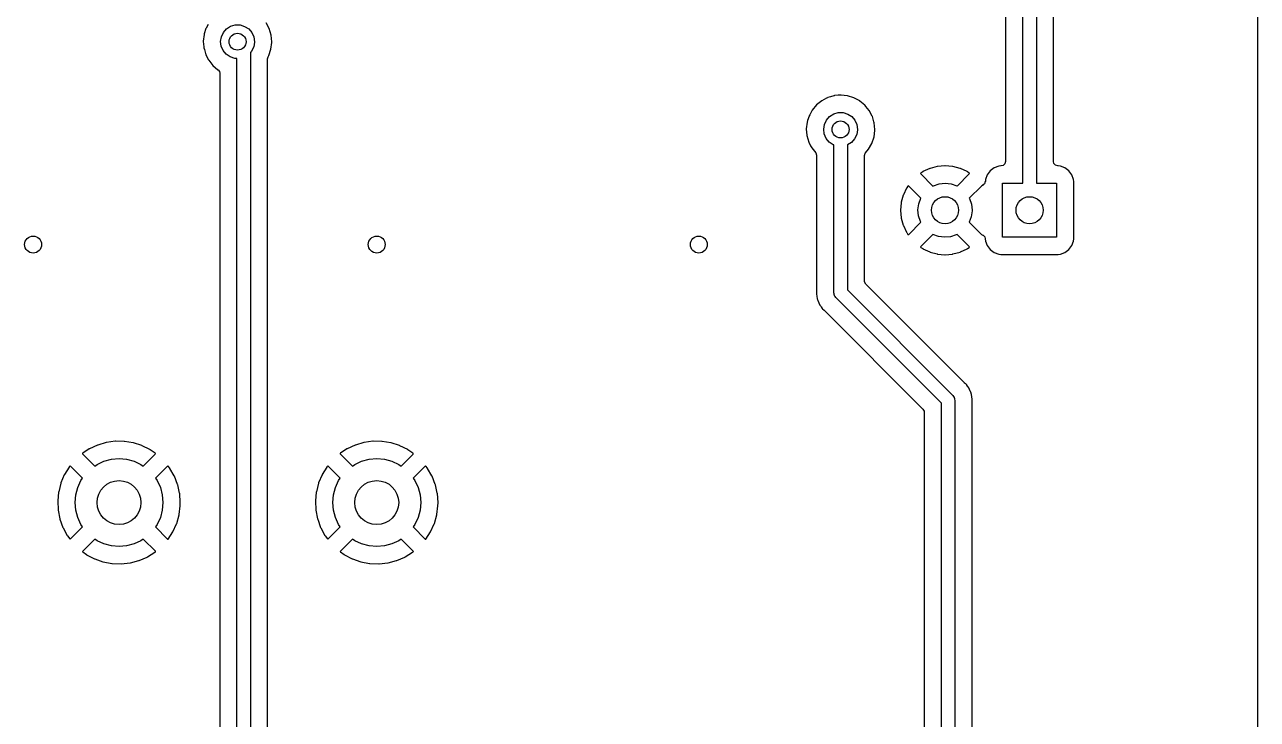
# Model space of a CAD drawing. Extents: x 63 to 234, y -148 to -41.
# Drawn here: x 197.87 to 234.32, y -127.05 to -106.53 of the extents above; entities that cross this region are included whole.
import ezdxf

# ---------------------------------------------------------------- set-up
doc = ezdxf.new("R2010")
doc.units = 0
doc.layers.add('BLACK', color=7, linetype='CONTINUOUS')

msp = doc.modelspace()

# ---------------------------------------------------------------- linework, layer by layer
at = {"layer": 'BLACK', "linetype": 'CONTINUOUS'}
for p, q in [((234.319, -40.7665), (234.319, -147.447)), ((227.384, -111.214), (227.384, -104.178)), ((227.784, -104.178), (227.784, -111.214)), ((226.875, -104.81), (226.875, -110.579)), ((228.292, -110.579), (228.292, -104.812)), ((203.232, -106.642), (203.179, -106.808)), ((203.234, -106.636), (203.232, -106.642)), ((203.232, -106.642), (203.232, -106.642)), ((203.294, -106.526), (203.234, -106.636)), ((203.687, -106.889), (203.747, -106.761)), ((203.747, -106.761), (203.841, -106.655)), ((203.841, -106.655), (203.961, -106.579)), ((203.961, -106.579), (204.097, -106.54)), ((204.097, -106.54), (204.239, -106.541)), ((204.239, -106.541), (204.375, -106.582)), ((204.375, -106.582), (204.494, -106.659)), ((204.494, -106.659), (204.586, -106.766)), ((204.586, -106.766), (204.645, -106.895)), ((205.102, -106.649), (205.009, -106.475)), ((205.159, -106.839), (205.102, -106.649)), ((203.174, -106.825), (203.152, -107.021)), ((203.152, -107.021), (203.153, -107.031)), ((203.153, -107.031), (203.166, -107.187)), ((203.179, -106.808), (203.174, -106.825)), ((203.665, -107.029), (203.687, -106.889)), ((203.684, -107.17), (203.665, -107.029)), ((204.665, -107.048), (204.642, -107.188)), ((204.645, -106.895), (204.665, -107.036)), ((204.665, -107.036), (204.665, -107.048)), ((205.153, -107.26), (205.178, -107.064)), ((205.179, -107.036), (205.159, -106.839)), ((205.178, -107.064), (205.179, -107.036)), ((203.166, -107.187), (203.168, -107.219)), ((203.168, -107.219), (203.183, -107.27)), ((203.183, -107.27), (203.217, -107.387)), ((203.217, -107.387), (203.223, -107.409)), ((203.223, -107.409), (203.226, -107.414)), ((203.226, -107.414), (203.301, -107.561)), ((203.741, -107.3), (203.684, -107.17)), ((203.832, -107.408), (203.741, -107.3)), ((203.95, -107.487), (203.832, -107.408)), ((204.085, -107.529), (203.95, -107.487)), ((204.58, -107.315), (204.547, -107.351)), ((204.547, -107.351), (204.547, -144.669)), ((204.642, -107.188), (204.58, -107.315)), ((205.055, -107.544), (205.072, -107.481)), ((205.072, -107.481), (205.081, -107.465)), ((205.081, -107.465), (205.091, -107.448)), ((205.091, -107.448), (205.153, -107.26)), ((203.301, -107.561), (203.313, -107.585)), ((203.313, -107.585), (203.436, -107.74)), ((203.436, -107.74), (203.585, -107.866)), ((203.585, -107.866), (203.587, -107.868)), ((203.587, -107.868), (203.587, -107.868)), ((203.587, -107.868), (203.629, -107.921)), ((204.147, -107.53), (204.085, -107.529)), ((204.147, -144.669), (204.147, -107.53)), ((205.055, -144.25), (205.055, -107.544)), ((203.629, -107.921), (203.638, -107.969)), ((203.638, -107.969), (203.638, -144.25)), ((222.003, -108.613), (221.921, -108.62)), ((222.009, -108.614), (222.003, -108.613)), ((222.194, -108.633), (222.009, -108.614)), ((222.009, -108.614), (222.009, -108.614)), ((221.287, -108.902), (221.16, -109.054)), ((221.441, -108.778), (221.287, -108.902)), ((221.582, -108.705), (221.441, -108.778)), ((221.611, -108.69), (221.582, -108.705)), ((221.616, -108.687), (221.611, -108.69)), ((221.611, -108.69), (221.611, -108.69)), ((221.695, -108.664), (221.616, -108.687)), ((221.8, -108.633), (221.695, -108.664)), ((221.806, -108.631), (221.8, -108.633)), ((221.8, -108.633), (221.8, -108.633)), ((221.812, -108.63), (221.806, -108.631)), ((221.921, -108.62), (221.812, -108.63)), ((221.812, -108.63), (221.812, -108.63)), ((222.2, -108.634), (222.194, -108.633)), ((222.194, -108.633), (222.194, -108.633)), ((222.389, -108.692), (222.2, -108.634)), ((222.563, -108.786), (222.389, -108.692)), ((222.567, -108.79), (222.563, -108.786)), ((222.71, -108.908), (222.567, -108.79)), ((222.567, -108.79), (222.567, -108.79)), ((222.715, -108.912), (222.71, -108.908)), ((222.719, -108.917), (222.715, -108.912)), ((222.744, -108.948), (222.719, -108.917)), ((222.719, -108.917), (222.719, -108.917)), ((222.84, -109.066), (222.744, -108.948)), ((221.063, -109.233), (221.021, -109.365)), ((221.065, -109.227), (221.063, -109.233)), ((221.063, -109.233), (221.063, -109.233)), ((221.082, -109.195), (221.065, -109.227)), ((221.157, -109.059), (221.082, -109.195)), ((221.16, -109.054), (221.157, -109.059)), ((221.157, -109.059), (221.157, -109.059)), ((221.578, -109.352), (221.672, -109.246)), ((221.672, -109.246), (221.792, -109.17)), ((221.792, -109.17), (221.928, -109.131)), ((221.928, -109.131), (222.07, -109.132)), ((222.07, -109.132), (222.206, -109.173)), ((222.206, -109.173), (222.325, -109.25)), ((222.325, -109.25), (222.417, -109.357)), ((222.933, -109.24), (222.84, -109.066)), ((222.935, -109.246), (222.933, -109.24)), ((222.981, -109.399), (222.935, -109.246)), ((221.005, -109.416), (220.983, -109.612)), ((220.983, -109.612), (220.983, -109.618)), ((220.983, -109.618), (220.998, -109.8)), ((221.021, -109.365), (221.005, -109.416)), ((221.496, -109.62), (221.518, -109.48)), ((221.514, -109.761), (221.496, -109.62)), ((221.518, -109.48), (221.578, -109.352)), ((222.417, -109.357), (222.476, -109.486)), ((222.496, -109.639), (222.472, -109.778)), ((222.476, -109.486), (222.496, -109.626)), ((222.496, -109.626), (222.496, -109.639)), ((222.99, -109.43), (222.981, -109.399)), ((222.984, -109.851), (223.009, -109.655)), ((223.009, -109.626), (222.99, -109.43)), ((223.009, -109.655), (223.009, -109.626)), ((220.998, -109.8), (220.999, -109.809)), ((220.999, -109.809), (221.054, -109.999)), ((221.054, -109.999), (221.057, -110.005)), ((221.057, -110.005), (221.111, -110.11)), ((221.572, -109.891), (221.514, -109.761)), ((221.663, -109.999), (221.572, -109.891)), ((221.781, -110.078), (221.663, -109.999)), ((222.315, -110.011), (222.196, -110.084)), ((222.411, -109.906), (222.315, -110.011)), ((222.472, -109.778), (222.411, -109.906)), ((222.824, -110.211), (222.922, -110.039)), ((222.922, -110.039), (222.984, -109.851)), ((221.111, -110.11), (221.144, -110.175)), ((221.144, -110.175), (221.26, -110.321)), ((221.26, -110.321), (221.26, -110.322)), ((221.26, -110.322), (221.287, -110.388)), ((221.287, -110.388), (221.287, -110.4)), ((221.287, -110.4), (221.287, -114.423)), ((221.796, -110.082), (221.781, -110.078)), ((221.796, -114.452), (221.796, -110.082)), ((222.196, -110.084), (222.196, -114.37)), ((222.704, -110.396), (222.725, -110.328)), ((222.704, -114.107), (222.704, -110.396)), ((222.725, -110.328), (222.735, -110.314)), ((222.735, -110.314), (222.82, -110.215)), ((222.82, -110.215), (222.824, -110.211)), ((222.82, -110.215), (222.82, -110.215)), ((224.63, -110.783), (224.432, -110.875)), ((224.64, -110.779), (224.63, -110.783)), ((224.851, -110.722), (224.64, -110.779)), ((224.861, -110.72), (224.851, -110.722)), ((225.079, -110.701), (224.861, -110.72)), ((225.089, -110.701), (225.079, -110.701)), ((225.307, -110.72), (225.089, -110.701)), ((225.317, -110.722), (225.307, -110.72)), ((225.528, -110.779), (225.317, -110.722)), ((225.538, -110.783), (225.528, -110.779)), ((225.736, -110.875), (225.538, -110.783)), ((226.537, -110.763), (226.421, -110.851)), ((226.674, -110.712), (226.537, -110.763)), ((226.736, -110.706), (226.674, -110.712)), ((226.749, -110.706), (226.736, -110.706)), ((226.802, -110.694), (226.749, -110.706)), ((226.855, -110.648), (226.802, -110.694)), ((226.875, -110.579), (226.855, -110.648)), ((228.304, -110.632), (228.292, -110.579)), ((228.35, -110.685), (228.304, -110.632)), ((228.418, -110.706), (228.35, -110.685)), ((228.432, -110.706), (228.418, -110.706)), ((228.494, -110.712), (228.432, -110.706)), ((228.631, -110.763), (228.494, -110.712)), ((228.747, -110.851), (228.631, -110.763)), ((224.371, -110.917), (224.363, -110.927)), ((224.363, -110.927), (224.37, -110.94)), ((224.37, -110.94), (224.728, -111.299)), ((224.423, -110.88), (224.371, -110.917)), ((224.432, -110.875), (224.423, -110.88)), ((225.44, -111.299), (225.799, -110.94)), ((225.745, -110.88), (225.736, -110.875)), ((225.796, -110.916), (225.745, -110.88)), ((225.806, -110.928), (225.796, -110.916)), ((225.799, -110.94), (225.806, -110.928)), ((226.275, -111.169), (226.252, -111.236)), ((226.276, -111.162), (226.275, -111.166)), ((226.275, -111.166), (226.275, -111.169)), ((226.281, -111.118), (226.276, -111.162)), ((226.282, -111.104), (226.281, -111.118)), ((226.333, -110.967), (226.282, -111.104)), ((226.421, -110.851), (226.333, -110.967)), ((228.835, -110.967), (228.747, -110.851)), ((228.886, -111.104), (228.835, -110.967)), ((228.892, -111.166), (228.886, -111.104)), ((228.892, -112.862), (228.892, -111.166)), ((223.945, -111.362), (223.853, -111.56)), ((223.95, -111.353), (223.945, -111.362)), ((223.986, -111.302), (223.95, -111.353)), ((223.998, -111.292), (223.986, -111.302)), ((224.01, -111.299), (223.998, -111.292)), ((224.368, -111.657), (224.01, -111.299)), ((224.728, -111.299), (224.743, -111.29)), ((224.743, -111.29), (224.912, -111.233)), ((224.912, -111.233), (225.09, -111.214)), ((225.09, -111.214), (225.267, -111.235)), ((225.267, -111.235), (225.435, -111.295)), ((225.435, -111.295), (225.44, -111.299)), ((226.158, -111.3), (225.799, -111.658)), ((226.196, -111.28), (226.158, -111.3)), ((226.207, -111.274), (226.196, -111.279)), ((226.196, -111.279), (226.196, -111.28)), ((226.196, -111.28), (226.196, -111.28)), ((226.252, -111.236), (226.206, -111.272)), ((226.206, -111.272), (226.207, -111.274)), ((226.784, -112.814), (226.784, -111.214)), ((226.784, -111.214), (227.384, -111.214)), ((227.784, -111.214), (228.384, -111.214)), ((228.384, -111.214), (228.384, -112.814)), ((223.79, -111.791), (223.771, -112.009)), ((223.792, -111.781), (223.79, -111.791)), ((223.849, -111.57), (223.792, -111.781)), ((223.853, -111.56), (223.849, -111.57)), ((224.284, -112.003), (224.306, -111.826)), ((224.306, -111.826), (224.367, -111.658)), ((224.367, -111.658), (224.368, -111.657)), ((225.799, -111.658), (225.805, -111.668)), ((225.805, -111.668), (225.864, -111.837)), ((225.864, -111.837), (225.884, -112.014)), ((223.771, -112.009), (223.771, -112.019)), ((223.771, -112.019), (223.79, -112.237)), ((223.79, -112.237), (223.792, -112.247)), ((223.792, -112.247), (223.849, -112.458)), ((224.301, -112.18), (224.284, -112.003)), ((224.358, -112.35), (224.301, -112.18)), ((225.859, -112.213), (225.799, -112.37)), ((225.884, -112.036), (225.859, -112.213)), ((225.884, -112.014), (225.884, -112.036)), ((223.849, -112.458), (223.853, -112.468)), ((223.853, -112.468), (223.945, -112.666)), ((224.01, -112.728), (224.37, -112.369)), ((224.37, -112.369), (224.358, -112.35)), ((225.799, -112.37), (226.158, -112.729)), ((223.945, -112.666), (223.95, -112.675)), ((223.95, -112.675), (223.987, -112.727)), ((223.987, -112.727), (223.997, -112.735)), ((223.997, -112.735), (224.01, -112.728)), ((224.728, -112.73), (224.369, -113.088)), ((224.89, -112.79), (224.728, -112.73)), ((225.067, -112.814), (224.89, -112.79)), ((225.245, -112.798), (225.067, -112.814)), ((225.414, -112.743), (225.245, -112.798)), ((225.439, -112.728), (225.414, -112.743)), ((225.798, -113.088), (225.439, -112.728)), ((226.158, -112.729), (226.2, -112.752)), ((226.2, -112.752), (226.21, -112.754)), ((226.21, -112.754), (226.26, -112.804)), ((226.26, -112.804), (226.275, -112.858)), ((226.275, -112.858), (226.275, -112.859)), ((226.275, -112.859), (226.275, -112.862)), ((226.275, -112.862), (226.282, -112.924)), ((226.282, -112.924), (226.333, -113.061)), ((228.384, -112.814), (226.784, -112.814)), ((228.835, -113.061), (228.886, -112.924)), ((228.886, -112.924), (228.892, -112.862)), ((224.369, -113.088), (224.362, -113.1)), ((224.362, -113.1), (224.372, -113.112)), ((224.372, -113.112), (224.423, -113.148)), ((224.423, -113.148), (224.432, -113.153)), ((224.432, -113.153), (224.63, -113.245)), ((224.63, -113.245), (224.64, -113.249)), ((224.64, -113.249), (224.851, -113.306)), ((224.851, -113.306), (224.861, -113.308)), ((224.861, -113.308), (225.079, -113.327)), ((225.079, -113.327), (225.089, -113.327)), ((225.089, -113.327), (225.307, -113.308)), ((225.307, -113.308), (225.317, -113.306)), ((225.317, -113.306), (225.528, -113.249)), ((225.528, -113.249), (225.538, -113.245)), ((225.538, -113.245), (225.736, -113.153)), ((225.736, -113.153), (225.745, -113.148)), ((225.745, -113.148), (225.797, -113.111)), ((225.797, -113.111), (225.805, -113.101)), ((225.805, -113.101), (225.798, -113.088)), ((226.333, -113.061), (226.421, -113.177)), ((226.421, -113.177), (226.537, -113.265)), ((226.537, -113.265), (226.674, -113.316)), ((226.674, -113.316), (226.736, -113.322)), ((226.736, -113.322), (228.432, -113.322)), ((228.432, -113.322), (228.494, -113.316)), ((228.494, -113.316), (228.631, -113.265)), ((228.631, -113.265), (228.747, -113.177)), ((228.747, -113.177), (228.835, -113.061)), ((221.287, -114.432), (221.284, -114.48)), ((221.287, -114.423), (221.287, -114.432)), ((222.196, -114.37), (225.317, -117.49)), ((222.707, -114.134), (222.704, -114.107)), ((222.741, -114.196), (222.707, -114.134)), ((225.659, -117.113), (222.741, -114.196)), ((221.284, -114.48), (221.283, -114.49)), ((221.283, -114.49), (221.285, -114.497)), ((221.285, -114.497), (221.285, -114.497)), ((221.285, -114.497), (221.294, -114.553)), ((221.294, -114.553), (221.295, -114.559)), ((221.295, -114.559), (221.303, -114.623)), ((221.303, -114.623), (221.306, -114.63)), ((221.306, -114.63), (221.306, -114.632)), ((221.306, -114.632), (221.311, -114.649)), ((221.311, -114.649), (221.311, -114.651)), ((221.311, -114.651), (221.313, -114.659)), ((221.313, -114.659), (221.319, -114.674)), ((221.319, -114.674), (221.338, -114.717)), ((221.338, -114.717), (221.341, -114.723)), ((221.341, -114.723), (221.364, -114.783)), ((221.364, -114.783), (221.368, -114.789)), ((221.368, -114.789), (221.369, -114.792)), ((221.369, -114.792), (221.377, -114.806)), ((221.377, -114.806), (221.379, -114.809)), ((221.379, -114.809), (221.382, -114.816)), ((221.803, -114.485), (221.796, -114.452)), ((221.807, -114.518), (221.803, -114.485)), ((221.813, -114.528), (221.807, -114.518)), ((221.816, -114.539), (221.813, -114.528)), ((221.837, -114.565), (221.816, -114.539)), ((221.854, -114.594), (221.837, -114.565)), ((224.975, -117.714), (221.854, -114.594)), ((221.382, -114.816), (221.407, -114.849)), ((221.407, -114.849), (221.421, -114.866)), ((221.421, -114.866), (221.424, -114.872)), ((221.424, -114.872), (221.456, -114.918)), ((221.456, -114.918), (221.456, -114.918)), ((221.456, -114.918), (221.461, -114.924)), ((221.461, -114.924), (221.466, -114.929)), ((221.466, -114.929), (221.466, -114.929)), ((221.466, -114.929), (221.507, -114.966)), ((221.507, -114.966), (221.512, -114.971)), ((221.512, -114.971), (224.43, -117.888)), ((225.664, -117.118), (225.659, -117.113)), ((225.695, -117.146), (225.664, -117.118)), ((225.71, -117.159), (225.695, -117.146)), ((225.715, -117.166), (225.71, -117.159)), ((225.747, -117.212), (225.715, -117.166)), ((225.715, -117.166), (225.715, -117.166)), ((225.75, -117.217), (225.747, -117.212)), ((225.757, -117.226), (225.75, -117.217)), ((225.785, -117.262), (225.757, -117.226)), ((225.789, -117.268), (225.785, -117.262)), ((225.785, -117.262), (225.785, -117.262)), ((225.792, -117.275), (225.789, -117.268)), ((225.794, -117.277), (225.792, -117.275)), ((225.802, -117.292), (225.794, -117.277)), ((225.803, -117.294), (225.802, -117.292)), ((225.807, -117.301), (225.803, -117.294)), ((225.81, -117.308), (225.807, -117.301)), ((225.83, -117.36), (225.81, -117.308)), ((225.81, -117.308), (225.81, -117.308)), ((225.833, -117.367), (225.83, -117.36)), ((224.975, -130.01), (224.975, -117.714)), ((225.317, -117.49), (225.334, -117.519)), ((225.334, -117.519), (225.355, -117.545)), ((225.355, -117.545), (225.358, -117.556)), ((225.358, -117.556), (225.364, -117.566)), ((225.364, -117.566), (225.368, -117.599)), ((225.368, -117.599), (225.375, -117.631)), ((225.375, -117.631), (225.375, -130.01)), ((225.855, -117.418), (225.833, -117.367)), ((225.858, -117.425), (225.855, -117.418)), ((225.86, -117.433), (225.858, -117.425)), ((225.86, -117.435), (225.86, -117.433)), ((225.865, -117.451), (225.86, -117.435)), ((225.865, -117.454), (225.865, -117.451)), ((225.868, -117.461), (225.865, -117.454)), ((225.876, -117.525), (225.868, -117.461)), ((225.877, -117.531), (225.876, -117.525)), ((225.888, -117.594), (225.877, -117.531)), ((225.883, -117.66), (225.884, -117.652)), ((225.883, -129.375), (225.883, -117.66)), ((225.884, -117.652), (225.887, -117.602)), ((225.887, -117.602), (225.888, -117.594)), ((225.887, -117.602), (225.887, -117.602)), ((224.43, -117.888), (224.464, -117.95)), ((224.464, -117.95), (224.466, -117.977)), ((224.466, -117.977), (224.466, -129.375)), ((199.777, -119.067), (199.586, -119.192)), ((199.785, -119.062), (199.777, -119.067)), ((200.021, -118.954), (199.785, -119.062)), ((200.03, -118.95), (200.021, -118.954)), ((200.279, -118.878), (200.03, -118.95)), ((200.288, -118.876), (200.279, -118.878)), ((200.545, -118.841), (200.288, -118.876)), ((200.554, -118.84), (200.545, -118.841)), ((200.813, -118.844), (200.554, -118.84)), ((200.823, -118.845), (200.813, -118.844)), ((201.079, -118.886), (200.823, -118.845)), ((201.088, -118.888), (201.079, -118.886)), ((201.335, -118.968), (201.088, -118.888)), ((201.343, -118.971), (201.335, -118.968)), ((201.576, -119.086), (201.343, -118.971)), ((201.584, -119.09), (201.576, -119.086)), ((201.731, -119.193), (201.584, -119.09)), ((207.397, -119.067), (207.206, -119.192)), ((207.405, -119.062), (207.397, -119.067)), ((207.641, -118.954), (207.405, -119.062)), ((207.65, -118.95), (207.641, -118.954)), ((207.899, -118.878), (207.65, -118.95)), ((207.908, -118.876), (207.899, -118.878)), ((208.165, -118.841), (207.908, -118.876)), ((208.174, -118.84), (208.165, -118.841)), ((208.433, -118.844), (208.174, -118.84)), ((208.443, -118.845), (208.433, -118.844)), ((208.699, -118.886), (208.443, -118.845)), ((208.708, -118.888), (208.699, -118.886)), ((208.955, -118.968), (208.708, -118.888)), ((208.963, -118.971), (208.955, -118.968)), ((209.196, -119.086), (208.963, -118.971)), ((209.204, -119.09), (209.196, -119.086)), ((209.351, -119.193), (209.204, -119.09)), ((199.586, -119.192), (199.577, -119.203)), ((199.577, -119.203), (199.582, -119.212)), ((199.582, -119.212), (199.941, -119.572)), ((199.941, -119.572), (200.01, -119.524)), ((200.01, -119.524), (200.215, -119.428)), ((200.215, -119.428), (200.434, -119.37)), ((200.434, -119.37), (200.66, -119.35)), ((200.66, -119.35), (200.886, -119.37)), ((200.886, -119.37), (201.105, -119.428)), ((201.105, -119.428), (201.31, -119.524)), ((201.31, -119.524), (201.379, -119.572)), ((201.379, -119.572), (201.734, -119.216)), ((201.741, -119.205), (201.731, -119.193)), ((201.734, -119.216), (201.741, -119.205)), ((207.206, -119.192), (207.197, -119.203)), ((207.197, -119.203), (207.202, -119.212)), ((207.202, -119.212), (207.561, -119.572)), ((207.561, -119.572), (207.63, -119.524)), ((207.63, -119.524), (207.835, -119.428)), ((207.835, -119.428), (208.054, -119.37)), ((208.054, -119.37), (208.28, -119.35)), ((208.28, -119.35), (208.506, -119.37)), ((208.506, -119.37), (208.725, -119.428)), ((208.725, -119.428), (208.93, -119.524)), ((208.93, -119.524), (208.999, -119.572)), ((208.999, -119.572), (209.354, -119.216)), ((209.361, -119.205), (209.351, -119.193)), ((209.354, -119.216), (209.361, -119.205)), ((199.043, -119.831), (198.942, -120.07)), ((199.047, -119.823), (199.043, -119.831)), ((199.182, -119.601), (199.047, -119.823)), ((199.187, -119.594), (199.182, -119.601)), ((199.202, -119.575), (199.187, -119.594)), ((199.213, -119.568), (199.202, -119.575)), ((199.226, -119.575), (199.213, -119.568)), ((199.582, -119.931), (199.226, -119.575)), ((202.094, -119.576), (201.738, -119.931)), ((202.105, -119.569), (202.094, -119.576)), ((202.117, -119.578), (202.105, -119.569)), ((202.16, -119.632), (202.117, -119.578)), ((202.165, -119.64), (202.16, -119.632)), ((202.294, -119.865), (202.165, -119.64)), ((202.298, -119.874), (202.294, -119.865)), ((202.392, -120.116), (202.298, -119.874)), ((206.663, -119.831), (206.562, -120.07)), ((206.667, -119.823), (206.663, -119.831)), ((206.802, -119.601), (206.667, -119.823)), ((206.807, -119.594), (206.802, -119.601)), ((206.822, -119.575), (206.807, -119.594)), ((206.833, -119.568), (206.822, -119.575)), ((206.846, -119.575), (206.833, -119.568)), ((207.202, -119.931), (206.846, -119.575)), ((209.714, -119.576), (209.358, -119.931)), ((209.725, -119.569), (209.714, -119.576)), ((209.737, -119.578), (209.725, -119.569)), ((209.78, -119.632), (209.737, -119.578)), ((209.785, -119.64), (209.78, -119.632)), ((209.914, -119.865), (209.785, -119.64)), ((209.918, -119.874), (209.914, -119.865)), ((210.012, -120.116), (209.918, -119.874)), ((198.939, -120.079), (198.876, -120.331)), ((198.942, -120.07), (198.939, -120.079)), ((199.38, -120.424), (199.438, -120.205)), ((199.438, -120.205), (199.534, -120)), ((199.534, -120), (199.582, -119.931)), ((201.738, -119.931), (201.786, -120)), ((201.786, -120), (201.882, -120.205)), ((201.882, -120.205), (201.94, -120.424)), ((202.395, -120.124), (202.392, -120.116)), ((202.452, -120.377), (202.395, -120.124)), ((206.559, -120.079), (206.496, -120.331)), ((206.562, -120.07), (206.559, -120.079)), ((207, -120.424), (207.058, -120.205)), ((207.058, -120.205), (207.154, -120)), ((207.154, -120), (207.202, -119.931)), ((209.358, -119.931), (209.406, -120)), ((209.406, -120), (209.502, -120.205)), ((209.502, -120.205), (209.56, -120.424)), ((210.015, -120.124), (210.012, -120.116)), ((210.072, -120.377), (210.015, -120.124)), ((198.874, -120.34), (198.848, -120.598)), ((198.848, -120.598), (198.848, -120.607)), ((198.848, -120.607), (198.86, -120.866)), ((198.876, -120.331), (198.874, -120.34)), ((199.36, -120.65), (199.38, -120.424)), ((201.94, -120.424), (201.96, -120.65)), ((202.454, -120.387), (202.452, -120.377)), ((202.473, -120.647), (202.454, -120.387)), ((206.494, -120.34), (206.468, -120.598)), ((206.468, -120.598), (206.468, -120.607)), ((206.468, -120.607), (206.48, -120.866)), ((206.496, -120.331), (206.494, -120.34)), ((206.98, -120.65), (207, -120.424)), ((209.56, -120.424), (209.58, -120.65)), ((210.074, -120.387), (210.072, -120.377)), ((210.093, -120.647), (210.074, -120.387)), ((198.86, -120.866), (198.861, -120.876)), ((198.861, -120.876), (198.912, -121.13)), ((199.38, -120.876), (199.36, -120.65)), ((199.438, -121.095), (199.38, -120.876)), ((201.94, -120.876), (201.882, -121.095)), ((201.96, -120.65), (201.94, -120.876)), ((202.435, -121.016), (202.437, -121.007)), ((202.437, -121.007), (202.47, -120.748)), ((202.47, -120.748), (202.471, -120.742)), ((202.471, -120.742), (202.473, -120.653)), ((202.473, -120.653), (202.473, -120.647)), ((206.48, -120.866), (206.481, -120.876)), ((206.481, -120.876), (206.532, -121.13)), ((207, -120.876), (206.98, -120.65)), ((207.058, -121.095), (207, -120.876)), ((209.56, -120.876), (209.502, -121.095)), ((209.58, -120.65), (209.56, -120.876)), ((210.055, -121.016), (210.057, -121.007)), ((210.057, -121.007), (210.09, -120.748)), ((210.09, -120.748), (210.091, -120.742)), ((210.091, -120.742), (210.093, -120.653)), ((210.093, -120.653), (210.093, -120.647)), ((198.912, -121.13), (198.914, -121.139)), ((198.914, -121.139), (199.002, -121.383)), ((199.227, -121.723), (199.582, -121.369)), ((199.534, -121.3), (199.438, -121.095)), ((199.582, -121.369), (199.534, -121.3)), ((201.786, -121.3), (201.738, -121.369)), ((201.738, -121.369), (202.096, -121.727)), ((201.882, -121.095), (201.786, -121.3)), ((202.255, -121.511), (202.362, -121.274)), ((202.362, -121.274), (202.365, -121.266)), ((202.365, -121.266), (202.435, -121.016)), ((206.532, -121.13), (206.534, -121.139)), ((206.534, -121.139), (206.622, -121.383)), ((206.847, -121.723), (207.202, -121.369)), ((207.154, -121.3), (207.058, -121.095)), ((207.202, -121.369), (207.154, -121.3)), ((209.406, -121.3), (209.358, -121.369)), ((209.358, -121.369), (209.716, -121.727)), ((209.502, -121.095), (209.406, -121.3)), ((209.875, -121.511), (209.982, -121.274)), ((209.982, -121.274), (209.985, -121.266)), ((209.985, -121.266), (210.055, -121.016)), ((199.002, -121.383), (199.006, -121.392)), ((199.006, -121.392), (199.129, -121.62)), ((199.129, -121.62), (199.134, -121.628)), ((199.134, -121.628), (199.204, -121.722)), ((199.204, -121.722), (199.215, -121.73)), ((199.215, -121.73), (199.227, -121.723)), ((199.941, -121.728), (199.586, -122.083)), ((200.01, -121.776), (199.941, -121.728)), ((201.379, -121.728), (201.31, -121.776)), ((201.737, -122.086), (201.379, -121.728)), ((202.096, -121.727), (202.108, -121.734)), ((202.108, -121.734), (202.117, -121.727)), ((202.117, -121.727), (202.251, -121.519)), ((202.251, -121.519), (202.255, -121.511)), ((206.622, -121.383), (206.626, -121.392)), ((206.626, -121.392), (206.749, -121.62)), ((206.749, -121.62), (206.754, -121.628)), ((206.754, -121.628), (206.824, -121.722)), ((206.824, -121.722), (206.835, -121.73)), ((206.835, -121.73), (206.847, -121.723)), ((207.561, -121.728), (207.206, -122.083)), ((207.63, -121.776), (207.561, -121.728)), ((208.999, -121.728), (208.93, -121.776)), ((209.357, -122.086), (208.999, -121.728)), ((209.716, -121.727), (209.728, -121.734)), ((209.728, -121.734), (209.737, -121.727)), ((209.737, -121.727), (209.871, -121.519)), ((209.871, -121.519), (209.875, -121.511)), ((199.586, -122.083), (199.58, -122.095)), ((199.58, -122.095), (199.589, -122.106)), ((200.215, -121.872), (200.01, -121.776)), ((200.434, -121.93), (200.215, -121.872)), ((200.66, -121.95), (200.434, -121.93)), ((200.886, -121.93), (200.66, -121.95)), ((201.105, -121.872), (200.886, -121.93)), ((201.31, -121.776), (201.105, -121.872)), ((201.735, -122.109), (201.743, -122.096)), ((201.743, -122.096), (201.737, -122.086)), ((207.206, -122.083), (207.2, -122.095)), ((207.2, -122.095), (207.209, -122.106)), ((207.835, -121.872), (207.63, -121.776)), ((208.054, -121.93), (207.835, -121.872)), ((208.28, -121.95), (208.054, -121.93)), ((208.506, -121.93), (208.28, -121.95)), ((208.725, -121.872), (208.506, -121.93)), ((208.93, -121.776), (208.725, -121.872)), ((209.355, -122.109), (209.363, -122.096)), ((209.363, -122.096), (209.357, -122.086)), ((199.589, -122.106), (199.695, -122.185)), ((199.695, -122.185), (199.703, -122.19)), ((199.703, -122.19), (199.933, -122.311)), ((199.933, -122.311), (199.941, -122.314)), ((199.941, -122.314), (200.186, -122.4)), ((200.186, -122.4), (200.195, -122.402)), ((200.195, -122.402), (200.45, -122.451)), ((200.45, -122.451), (200.459, -122.452)), ((200.459, -122.452), (200.719, -122.462)), ((200.719, -122.462), (200.728, -122.461)), ((200.728, -122.461), (200.986, -122.433)), ((200.986, -122.433), (200.995, -122.432)), ((200.995, -122.432), (201.246, -122.365)), ((201.246, -122.365), (201.255, -122.362)), ((201.255, -122.362), (201.493, -122.26)), ((201.493, -122.26), (201.501, -122.256)), ((201.501, -122.256), (201.722, -122.119)), ((201.722, -122.119), (201.729, -122.114)), ((201.729, -122.114), (201.735, -122.109)), ((207.209, -122.106), (207.315, -122.185)), ((207.315, -122.185), (207.323, -122.19)), ((207.323, -122.19), (207.553, -122.311)), ((207.553, -122.311), (207.561, -122.314)), ((207.561, -122.314), (207.806, -122.4)), ((207.806, -122.4), (207.815, -122.402)), ((207.815, -122.402), (208.07, -122.451)), ((208.07, -122.451), (208.079, -122.452)), ((208.079, -122.452), (208.339, -122.462)), ((208.339, -122.462), (208.348, -122.461)), ((208.348, -122.461), (208.606, -122.433)), ((208.606, -122.433), (208.615, -122.432)), ((208.615, -122.432), (208.866, -122.365)), ((208.866, -122.365), (208.875, -122.362)), ((208.875, -122.362), (209.113, -122.26)), ((209.113, -122.26), (209.121, -122.256)), ((209.121, -122.256), (209.342, -122.119)), ((209.342, -122.119), (209.349, -122.114)), ((209.349, -122.114), (209.355, -122.109))]:
    msp.add_line(p, q, dxfattribs=at)
at = {"layer": 'BLACK'}
for centre, radius in [((204.165, -107.036), 0.25), ((221.996, -109.626), 0.25), ((225.084, -112.014), 0.4), ((227.584, -112.014), 0.4), ((198.12, -113.03), 0.25), ((208.28, -113.03), 0.25), ((217.805, -113.03), 0.25), ((200.66, -120.65), 0.65), ((208.28, -120.65), 0.65)]:
    msp.add_circle(centre, radius, dxfattribs=at)

doc.saveas('drawing.dxf')
